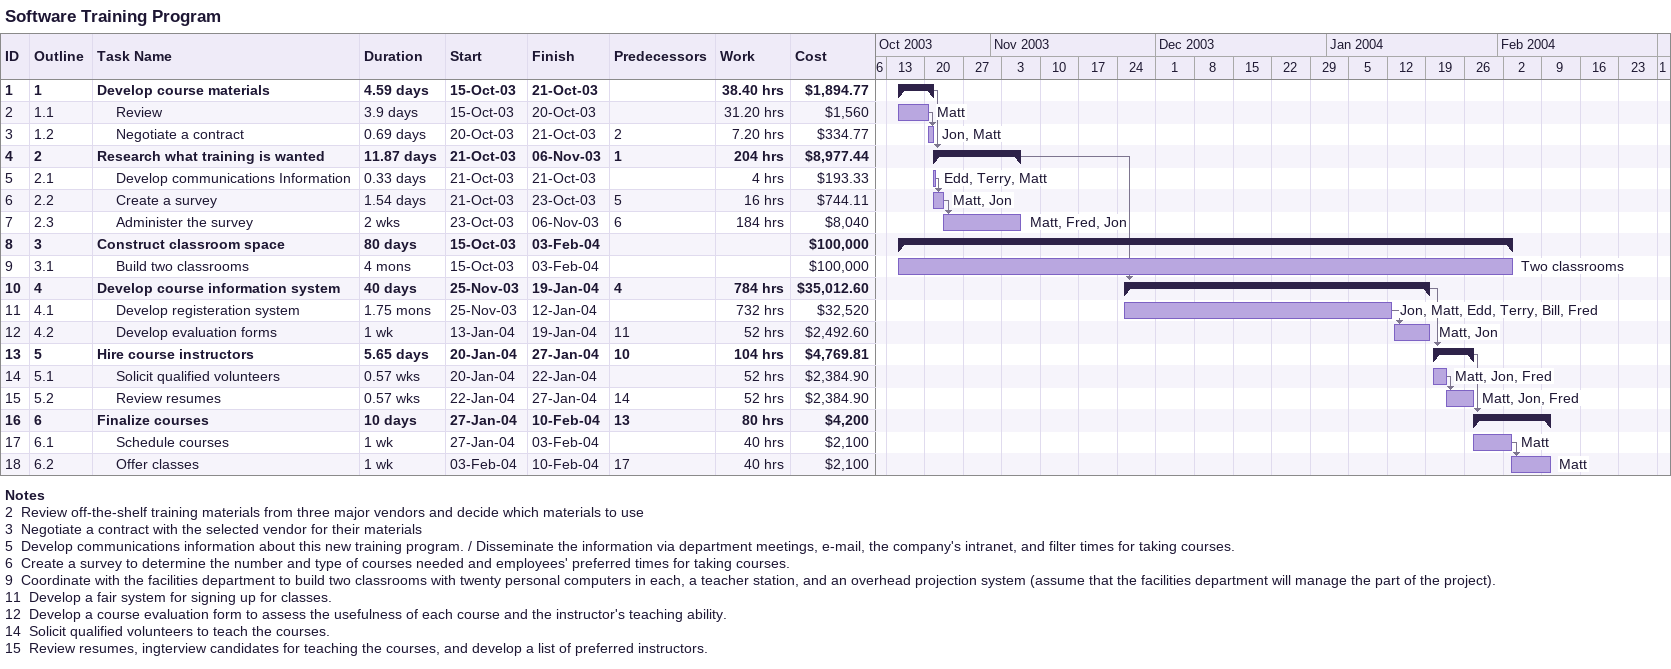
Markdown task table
Software Training Program

| ID | WBS | Task | Duration | Start | Finish | Predecessors | Resources | Work (h) | Cost ($) |
|---|---|---|---|---|---|---|---|---|---|
| 1 | 1 | **Develop course materials** | 4.59d | 2003-10-15 | 2003-10-21 |  |  | 38.40 | 1894.77 |
| 2 | 1.1 | Review | 3.9d | 2003-10-15 | 2003-10-20 |  | Matt | 31.20 | 1560 |
| 3 | 1.2 | Negotiate a contract | 0.69d | 2003-10-20 | 2003-10-21 | 2 | Jon, Matt | 7.20 | 334.77 |
| 4 | 2 | **Research what training is wanted** | 11.87d | 2003-10-21 | 2003-11-06 | 1 |  | 204 | 8977.44 |
| 5 | 2.1 | Develop communications Information | 0.33d | 2003-10-21 | 2003-10-21 |  | Edd, Terry, Matt | 4 | 193.33 |
| 6 | 2.2 | Create a survey | 1.54d | 2003-10-21 | 2003-10-23 | 5 | Matt, Jon | 16 | 744.11 |
| 7 | 2.3 | Administer the survey | 2w | 2003-10-23 | 2003-11-06 | 6 | Matt, Fred, Jon | 184 | 8040 |
| 8 | 3 | **Construct classroom space** | 80d | 2003-10-15 | 2004-02-03 |  |  |  | 100000 |
| 9 | 3.1 | Build two classrooms | 4mo | 2003-10-15 | 2004-02-03 |  | Two classrooms |  | 100000 |
| 10 | 4 | **Develop course information system** | 40d | 2003-11-25 | 2004-01-19 | 4 |  | 784 | 35012.60 |
| 11 | 4.1 | Develop registeration system | 1.75mo | 2003-11-25 | 2004-01-12 |  | Jon, Matt, Edd, Terry, Bill, Fred | 732 | 32520 |
| 12 | 4.2 | Develop evaluation forms | 1w | 2004-01-13 | 2004-01-19 | 11 | Matt, Jon | 52 | 2492.60 |
| 13 | 5 | **Hire course instructors** | 5.65d | 2004-01-20 | 2004-01-27 | 10 |  | 104 | 4769.81 |
| 14 | 5.1 | Solicit qualified volunteers | 0.57w | 2004-01-20 | 2004-01-22 |  | Matt, Jon, Fred | 52 | 2384.90 |
| 15 | 5.2 | Review resumes | 0.57w | 2004-01-22 | 2004-01-27 | 14 | Matt, Jon, Fred | 52 | 2384.90 |
| 16 | 6 | **Finalize courses** | 10d | 2004-01-27 | 2004-02-10 | 13 |  | 80 | 4200 |
| 17 | 6.1 | Schedule courses | 1w | 2004-01-27 | 2004-02-03 |  | Matt | 40 | 2100 |
| 18 | 6.2 | Offer classes | 1w | 2004-02-03 | 2004-02-10 | 17 | Matt | 40 | 2100 |

Notes
- 2: Review off-the-shelf training materials from three major vendors and decide which materials to use
- 3: Negotiate a contract with the selected vendor for their materials
- 5: Develop communications information about this new training program. / Disseminate the information via department meetings, e-mail, the company's intranet, and filter times for taking courses.
- 6: Create a survey to determine the number and type of courses needed and employees' preferred times for taking courses.
- 9: Coordinate with the facilities department to build two classrooms with twenty personal computers in each, a teacher station, and an overhead projection system (assume that the facilities department will manage the part of the project).
- 11: Develop a fair system for signing up for classes.
- 12: Develop a course evaluation form to assess the usefulness of each course and the instructor's teaching ability.
- 14: Solicit qualified volunteers to teach the courses.
- 15: Review resumes, ingterview candidates for teaching the courses, and develop a list of preferred instructors.
